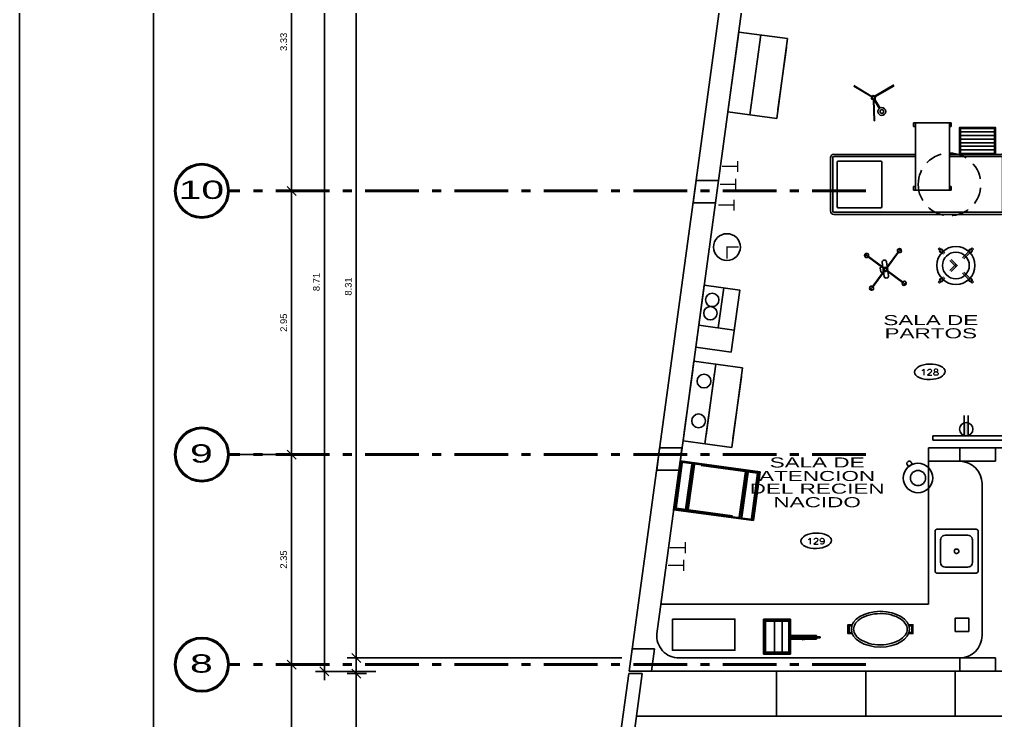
# Model space of a CAD drawing. Header units: millimetres. Extents: x 791 to 2661, y 209 to 602.
# Drawn here: x 1152.32 to 1163.23, y 493.58 to 501.42 of the extents above; entities that cross this region are included whole.
import ezdxf
from ezdxf.enums import TextEntityAlignment as Align

# ---------------------------------------------------------------- set-up
doc = ezdxf.new("R2010")
doc.units = ezdxf.units.MM
doc.header["$LTSCALE"] = 0.1
doc.header["$PDMODE"] = 3
for name, pattern in [('ACAD_ISO10W100', [18, 12, -3, 0, -3]), ('DASHDOT', [1, 0.5, -0.25, 0, -0.25]), ('DASHED', [0.75, 0.5, -0.25]), ('HIDDEN', [9.525, 6.35, -3.175])]:
    doc.linetypes.add(name, pattern=pattern)
for name, color, linetype in [('01-COTAS EJE', 1, 'Continuous'), ('02', 8, 'Continuous'), ('06', 1, 'Continuous'), ('1TEXTO-05', 5, 'Continuous'), ('COLUMNAS', 1, 'Continuous'), ('Equipamiento', 1, 'Continuous'), ('N-AMB', 2, 'Continuous'), ('Pisos', 253, 'Continuous'), ('PLANTAS', 85, 'Continuous'), ('Sanitarios', 1, 'Continuous')]:
    doc.layers.add(name, color=color, linetype=linetype)
doc.layers.add('EJES', color=1, linetype='DASHDOT', lineweight=40)
doc.styles.add('0', font='romans.SHX', dxfattribs={"width": 1.5})
doc.styles.add('ROMANS', font='', dxfattribs={"oblique": 1, "height": 0.075})
doc.styles.get('ROMANS').set_extended_font_data('Arial')
doc.dimstyles.new('COTAS 50', dxfattribs={"dimscale": 2, "dimtxt": 1.5, "dimasz": 0.02, "dimexe": 0.05, "dimexo": 0.05, "dimgap": 0.025, "dimtad": 3, "dimzin": 4, "dimdsep": 46, "dimtxsty": 'ROMANS', "dimblk": 'LLL', "dimcen": 0, "dimdle": 0.18, "dimclrd": 256, "dimclre": 1, "dimclrt": 3, "dimadec": 0, "dimazin": 0, "dimtfac": 1, "dimtix": 1, "dimtofl": 0, "dimtmove": 1, "dimatfit": 3, "dimldrblk": 'OPEN90', "dimfxl": 0.18, "dimtolj": 1, "dimtzin": 0, "dimarcsym": 0})

# ---------------------------------------------------------------- blocks, each defined once
blk = doc.blocks.new('A$C0B1D1412')
for p, q in [((-0.271, 0.219), (-0.272, 0.212)), ((-0.272, 0.212), (-0.271, 0.219)), ((-0.268, 0.225), (-0.271, 0.219)), ((-0.271, 0.219), (-0.268, 0.225)), ((-0.264, 0.23), (-0.268, 0.225)), ((-0.268, 0.225), (-0.264, 0.23)), ((-0.259, 0.234), (-0.264, 0.23)), ((-0.264, 0.23), (-0.259, 0.234)), ((-0.253, 0.237), (-0.259, 0.234)), ((-0.246, 0.237), (-0.253, 0.237)), ((-0.246, 0.237), (0.196, 0.237)), ((0.203, 0.237), (0.196, 0.237)), ((0.209, 0.234), (0.203, 0.237)), ((0.214, 0.23), (0.209, 0.234)), ((0.218, 0.225), (0.214, 0.23)), ((0.221, 0.219), (0.218, 0.225)), ((0.222, 0.212), (0.221, 0.219)), ((-0.272, -0.22), (-0.272, 0.212)), ((-0.272, 0.212), (-0.272, 0.212)), ((-0.272, 0.212), (-0.272, -0.22)), ((-0.201, 0.137), (-0.203, 0.124)), ((-0.203, -0.13), (-0.203, 0.124)), ((-0.203, 0.124), (-0.203, 0.124)), ((-0.196, 0.149), (-0.201, 0.137)), ((-0.188, 0.16), (-0.196, 0.149)), ((-0.177, 0.168), (-0.188, 0.16)), ((-0.165, 0.173), (-0.177, 0.168)), ((-0.152, 0.175), (-0.165, 0.173)), ((-0.152, 0.175), (0.102, 0.175)), ((0.115, 0.173), (0.102, 0.175)), ((0.127, 0.168), (0.115, 0.173)), ((0.138, 0.16), (0.127, 0.168)), ((0.146, 0.149), (0.138, 0.16)), ((0.151, 0.137), (0.146, 0.149)), ((0.153, 0.124), (0.151, 0.137)), ((0.153, 0.124), (0.153, -0.13)), ((0.222, 0.212), (0.222, -0.22)), ((-0.047, 0.009), (-0.05, 0.003)), ((-0.05, 0.003), (-0.05, -0.003)), ((-0.043, 0.015), (-0.047, 0.009)), ((-0.038, 0.019), (-0.043, 0.015)), ((-0.032, 0.021), (-0.038, 0.019)), ((-0.025, 0.022), (-0.032, 0.021)), ((-0.018, 0.021), (-0.025, 0.022)), ((-0.012, 0.019), (-0.018, 0.021)), ((-0.007, 0.015), (-0.012, 0.019)), ((-0.003, 0.009), (-0.007, 0.015)), ((0, 0.003), (-0.003, 0.009)), ((0, -0.003), (0, 0.003)), ((-0.05, -0.003), (-0.05, -0.003)), ((-0.05, -0.003), (-0.05, -0.01)), ((-0.05, -0.01), (-0.047, -0.016)), ((-0.047, -0.016), (-0.043, -0.021)), ((-0.043, -0.021), (-0.038, -0.025)), ((-0.038, -0.025), (-0.032, -0.028)), ((-0.032, -0.028), (-0.025, -0.029)), ((-0.025, -0.029), (-0.018, -0.028)), ((-0.018, -0.028), (-0.012, -0.025)), ((-0.012, -0.025), (-0.007, -0.021)), ((-0.007, -0.021), (-0.003, -0.016)), ((-0.003, -0.016), (0, -0.01)), ((0, -0.01), (0, -0.003)), ((-0.203, -0.13), (-0.201, -0.143)), ((-0.201, -0.143), (-0.196, -0.156)), ((-0.196, -0.156), (-0.188, -0.166)), ((-0.188, -0.166), (-0.177, -0.174)), ((-0.177, -0.174), (-0.165, -0.179)), ((-0.165, -0.179), (-0.152, -0.181)), ((0.102, -0.181), (-0.152, -0.181)), ((0.102, -0.181), (0.115, -0.179)), ((0.115, -0.179), (0.127, -0.174)), ((0.127, -0.174), (0.138, -0.166)), ((0.138, -0.166), (0.146, -0.156)), ((0.146, -0.156), (0.151, -0.143)), ((0.151, -0.143), (0.153, -0.13)), ((0.153, -0.13), (0.153, -0.13)), ((-0.272, -0.22), (-0.271, -0.226)), ((-0.271, -0.226), (-0.268, -0.232)), ((-0.268, -0.232), (-0.264, -0.238)), ((-0.264, -0.238), (-0.259, -0.242)), ((-0.259, -0.242), (-0.253, -0.244)), ((-0.253, -0.244), (-0.246, -0.245)), ((0.196, -0.245), (-0.246, -0.245)), ((0.196, -0.245), (0.203, -0.244)), ((0.203, -0.244), (0.209, -0.242)), ((0.209, -0.242), (0.214, -0.238)), ((0.214, -0.238), (0.218, -0.232)), ((0.218, -0.232), (0.221, -0.226)), ((0.221, -0.226), (0.222, -0.22)), ((0.222, -0.22), (0.222, -0.22))]:
    blk.add_line(p, q)
blk = doc.blocks.new('LLL')
for p, q in [((2.5, 0), (-2.5, 0)), ((0, 2.5), (0, -2.5))]:
    blk.add_line(p, q)
at = {"color": 3}
blk.add_line((-1.25, -1.25), (1.25, 1.25), dxfattribs=at)
at = {"layer": 'Defpoints', "color": 0, "linetype": 'ByBlock'}
blk.add_point((0, 0), dxfattribs=at)
blk.add_point((0, 0), dxfattribs=at)
blk = doc.blocks.new('*D242')
at = {"layer": '01-COTAS EJE', "color": 1, "lineweight": -2, "ltscale": 0.15, "transparency": 16777216}
blk.add_line((1155.358, 494.204), (1155.258, 494.204), dxfattribs=at)
at = {"layer": '01-COTAS EJE', "lineweight": -2, "ltscale": 0.15, "transparency": 16777216}
blk.add_line((1155.358, 492.094), (1155.358, 494.164), dxfattribs=at)
at = {"layer": 'Defpoints', "color": 0, "ltscale": 0.15, "transparency": 16777216}
for p in [(1155.358, 494.204), (1155.458, 494.204), (1155.358, 492.054)]:
    blk.add_point(p, dxfattribs=at)
at = {"layer": '01-COTAS EJE', "lineweight": -2, "ltscale": 0.15, "transparency": 16777216, "xscale": 0.04, "yscale": 0.04, "zscale": 0.04}
for p, rotation in [((1155.358, 494.204), 90), ((1155.358, 492.054), 270)]:
    blk.add_blockref('LLL', p, dxfattribs=dict(at, rotation=rotation))
at = {"layer": '01-COTAS EJE', "color": 3, "ltscale": 0.15, "transparency": 16777216, "insert": (1155.27, 493.129), "char_height": 0.075, "attachment_point": 5, "rotation": 90, "style": 'ROMANS'}
blk.add_mtext('\\A1;2.15', dxfattribs=at)
blk = doc.blocks.new('_OPEN90')
at = {"color": 0, "linetype": 'ByBlock', "ltscale": 0.7}
for p, q in [((0, 0), (-1, 0)), ((-0.5, 0.5), (0, 0)), ((0, 0), (-0.5, -0.5))]:
    blk.add_line(p, q, dxfattribs=at)
blk = doc.blocks.new('*D281')
at = {"layer": '01-COTAS EJE', "color": 1, "lineweight": -2, "ltscale": 0.15, "transparency": 16777216}
for p, q in [((1154.752, 496.554), (1155.458, 496.554)), ((1155.358, 494.204), (1155.258, 494.204))]:
    blk.add_line(p, q, dxfattribs=at)
at = {"layer": '01-COTAS EJE', "lineweight": -2, "ltscale": 0.15, "transparency": 16777216}
blk.add_line((1155.358, 494.244), (1155.358, 496.514), dxfattribs=at)
at = {"layer": 'Defpoints', "color": 0, "ltscale": 0.15, "transparency": 16777216}
for p in [(1154.652, 496.554), (1155.358, 496.554), (1155.458, 494.204)]:
    blk.add_point(p, dxfattribs=at)
at = {"layer": '01-COTAS EJE', "lineweight": -2, "ltscale": 0.15, "transparency": 16777216, "xscale": 0.04, "yscale": 0.04, "zscale": 0.04}
for p, rotation in [((1155.358, 496.554), 90), ((1155.358, 494.204), 270)]:
    blk.add_blockref('LLL', p, dxfattribs=dict(at, rotation=rotation))
at = {"layer": '01-COTAS EJE', "color": 3, "ltscale": 0.15, "transparency": 16777216, "insert": (1155.27, 495.379), "char_height": 0.075, "attachment_point": 5, "rotation": 90, "style": 'ROMANS'}
blk.add_mtext('\\A1;2.35', dxfattribs=at)
blk = doc.blocks.new('*D282')
at = {"layer": '01-COTAS EJE', "lineweight": -2, "ltscale": 0.15, "transparency": 16777216}
blk.add_line((1155.358, 496.594), (1155.358, 499.464), dxfattribs=at)
at = {"layer": '01-COTAS EJE', "color": 1, "lineweight": -2, "ltscale": 0.15, "transparency": 16777216}
blk.add_line((1154.752, 496.554), (1155.458, 496.554), dxfattribs=at)
at = {"layer": 'Defpoints', "color": 0, "ltscale": 0.15, "transparency": 16777216}
for p in [(1155.358, 499.504), (1155.358, 499.504), (1154.652, 496.554)]:
    blk.add_point(p, dxfattribs=at)
at = {"layer": '01-COTAS EJE', "lineweight": -2, "ltscale": 0.15, "transparency": 16777216, "xscale": 0.04, "yscale": 0.04, "zscale": 0.04}
for p, rotation in [((1155.358, 499.504), 90), ((1155.358, 496.554), 270)]:
    blk.add_blockref('LLL', p, dxfattribs=dict(at, rotation=rotation))
at = {"layer": '01-COTAS EJE', "color": 3, "ltscale": 0.15, "transparency": 16777216, "insert": (1155.27, 498.029), "char_height": 0.075, "attachment_point": 5, "rotation": 90, "style": 'ROMANS'}
blk.add_mtext('\\A1;2.95', dxfattribs=at)
blk = doc.blocks.new('*D243')
at = {"layer": '01-COTAS EJE', "lineweight": -2, "ltscale": 0.15, "transparency": 16777216}
blk.add_line((1155.358, 499.544), (1155.358, 502.798), dxfattribs=at)
at = {"layer": 'Defpoints', "color": 0, "ltscale": 0.15, "transparency": 16777216}
for p in [(1155.358, 502.838), (1155.358, 502.838), (1155.358, 499.504)]:
    blk.add_point(p, dxfattribs=at)
at = {"layer": '01-COTAS EJE', "lineweight": -2, "ltscale": 0.15, "transparency": 16777216, "xscale": 0.04, "yscale": 0.04, "zscale": 0.04}
for p, rotation in [((1155.358, 502.838), 90), ((1155.358, 499.504), 270)]:
    blk.add_blockref('LLL', p, dxfattribs=dict(at, rotation=rotation))
at = {"layer": '01-COTAS EJE', "color": 3, "ltscale": 0.15, "transparency": 16777216, "insert": (1155.27, 501.171), "char_height": 0.075, "attachment_point": 5, "rotation": 90, "style": 'ROMANS'}
blk.add_mtext('\\A1;3.33', dxfattribs=at)
blk = doc.blocks.new('*D244')
at = {"layer": '01-COTAS EJE', "color": 1, "lineweight": -2, "ltscale": 0.15, "transparency": 16777216}
for p, q in [((1156.404, 502.838), (1155.625, 502.838)), ((1156.299, 494.129), (1155.625, 494.129))]:
    blk.add_line(p, q, dxfattribs=at)
at = {"layer": '01-COTAS EJE', "lineweight": -2, "ltscale": 0.15, "transparency": 16777216}
blk.add_line((1155.725, 494.169), (1155.725, 502.798), dxfattribs=at)
at = {"layer": 'Defpoints', "color": 0, "ltscale": 0.15, "transparency": 16777216}
for p in [(1155.725, 502.838), (1156.504, 502.838), (1156.399, 494.129)]:
    blk.add_point(p, dxfattribs=at)
at = {"layer": '01-COTAS EJE', "lineweight": -2, "ltscale": 0.15, "transparency": 16777216, "xscale": 0.04, "yscale": 0.04, "zscale": 0.04}
for p, rotation in [((1155.725, 502.838), 90), ((1155.725, 494.129), 270)]:
    blk.add_blockref('LLL', p, dxfattribs=dict(at, rotation=rotation))
at = {"layer": '01-COTAS EJE', "color": 3, "ltscale": 0.15, "transparency": 16777216, "insert": (1155.636, 498.484), "char_height": 0.075, "attachment_point": 5, "rotation": 90, "style": 'ROMANS'}
blk.add_mtext('\\A1;8.71', dxfattribs=at)
blk = doc.blocks.new('*D285')
at = {"layer": '01-COTAS EJE', "color": 1, "lineweight": -2, "ltscale": 0.15, "transparency": 16777216}
for p, q in [((1156.197, 494.104), (1155.982, 494.104)), ((1156.311, 473.058), (1155.982, 473.058))]:
    blk.add_line(p, q, dxfattribs=at)
at = {"layer": '01-COTAS EJE', "lineweight": -2, "ltscale": 0.15, "transparency": 16777216}
blk.add_line((1156.082, 473.098), (1156.082, 494.064), dxfattribs=at)
at = {"layer": 'Defpoints', "color": 0, "ltscale": 0.15, "transparency": 16777216}
for p in [(1156.082, 494.104), (1156.297, 494.104), (1156.411, 473.058)]:
    blk.add_point(p, dxfattribs=at)
at = {"layer": '01-COTAS EJE', "lineweight": -2, "ltscale": 0.15, "transparency": 16777216, "xscale": 0.04, "yscale": 0.04, "zscale": 0.04}
for p, rotation in [((1156.082, 494.104), 90), ((1156.082, 473.058), 270)]:
    blk.add_blockref('LLL', p, dxfattribs=dict(at, rotation=rotation))
at = {"layer": '01-COTAS EJE', "color": 3, "ltscale": 0.15, "transparency": 16777216, "insert": (1155.994, 483.581), "char_height": 0.075, "attachment_point": 5, "rotation": 90, "style": 'ROMANS'}
blk.add_mtext('\\A1;21.05', dxfattribs=at)
blk = doc.blocks.new('*D286')
at = {"layer": '01-COTAS EJE', "color": 1, "lineweight": -2, "ltscale": 0.15, "transparency": 16777216}
for p, q in [((1160.187, 502.588), (1155.982, 502.588)), ((1159.053, 494.279), (1155.982, 494.279))]:
    blk.add_line(p, q, dxfattribs=at)
at = {"layer": '01-COTAS EJE', "lineweight": -2, "ltscale": 0.15, "transparency": 16777216}
blk.add_line((1156.082, 494.319), (1156.082, 502.548), dxfattribs=at)
at = {"layer": 'Defpoints', "color": 0, "ltscale": 0.15, "transparency": 16777216}
for p in [(1156.082, 502.588), (1160.287, 502.588), (1159.153, 494.279)]:
    blk.add_point(p, dxfattribs=at)
at = {"layer": '01-COTAS EJE', "lineweight": -2, "ltscale": 0.15, "transparency": 16777216, "xscale": 0.04, "yscale": 0.04, "zscale": 0.04}
for p, rotation in [((1156.082, 502.588), 90), ((1156.082, 494.279), 270)]:
    blk.add_blockref('LLL', p, dxfattribs=dict(at, rotation=rotation))
at = {"layer": '01-COTAS EJE', "color": 3, "ltscale": 0.15, "transparency": 16777216, "insert": (1155.993, 498.434), "char_height": 0.075, "attachment_point": 5, "rotation": 90, "style": 'ROMANS'}
blk.add_mtext('\\A1;8.31', dxfattribs=at)
blk = doc.blocks.new('MP-3')
for points in [[(-0.315, 0.05), (-0.363, 0.05), (-0.363, -0.05), (-0.315, -0.05)], [(-0.319, 0.037), (-0.351, 0.037), (-0.351, -0.038), (-0.319, -0.038)], [(0.315, 0.05), (0.363, 0.05), (0.363, -0.05), (0.315, -0.05)], [(0.319, 0.037), (0.351, 0.037), (0.351, -0.038), (0.319, -0.038)]]:
    blk.add_lwpolyline(points)
blk.add_ellipse((0, 0), major_axis=(-0.325, 0), ratio=0.615385)
blk.add_open_spline([(-0.3, 0), (-0.3, -0.044), (-0.268, -0.092), (-0.144, -0.161), (-0.055, -0.179), (0.117, -0.169), (0.198, -0.14), (0.294, -0.059), (0.309, -0.012), (0.28, 0.077), (0.23, 0.122), (0.084, 0.175), (-0.01, 0.182), (-0.174, 0.151), (-0.242, 0.113), (-0.292, 0.046), (-0.3, 0.023), (-0.3, 0)], degree=3, knots=[0, 0, 0, 0, 0.835671, 0.835671, 1.671343, 1.671343, 2.507014, 2.507014, 3.342685, 3.342685, 4.178357, 4.178357, 5.014028, 5.014028, 5.849699, 5.849699, 6.283185, 6.283185, 6.283185, 6.283185])
blk = doc.blocks.new('A$C3D365D2C')
at = {"layer": 'Equipamiento'}
blk.add_blockref('MP-3', (0.363, 0.2), dxfattribs=at)
blk = doc.blocks.new('A$C79231AB1')
for p, q in [((0, 0.55), (0.9, 0.55)), ((0, 0), (0, 0.55)), ((0.015, 0.55), (0.015, 0)), ((0.885, 0), (0.885, 0.55)), ((0.9, 0), (0.9, 0.55)), ((0.885, 0.54), (0.015, 0.54)), ((0.025, 0.53), (0.025, 0.02)), ((0.132, 0.53), (0.132, 0.02)), ((0.141, 0.53), (0.141, 0.02)), ((0.154, 0.53), (0.154, 0.02)), ((0.162, 0.53), (0.162, 0.02)), ((0.737, 0.02), (0.737, 0.53)), ((0.746, 0.02), (0.746, 0.53)), ((0.762, 0.02), (0.762, 0.53)), ((0.767, 0.02), (0.767, 0.53)), ((0.875, 0.02), (0.875, 0.53)), ((0, 0), (0.9, 0)), ((0.015, 0.01), (0.885, 0.01))]:
    blk.add_line(p, q)
at = {"linetype": 'HIDDEN'}
for p, q in [((0.875, 0.53), (0.025, 0.53)), ((0.025, 0.02), (0.875, 0.02))]:
    blk.add_line(p, q, dxfattribs=at)
blk = doc.blocks.new('CC-2')
at = {"layer": 'Equipamiento', "color": 6, "rotation": 270}
blk.add_blockref('A$C79231AB1', (-0.581, 1.103), dxfattribs=at)
blk = doc.blocks.new('D-7')
blk.add_lwpolyline([(-0.222, 0.083), (-0.236, 0.104, 0.414214), (-0.271, 0.111), (-0.271, 0.111, 0.414214), (-0.278, 0.076), (-0.264, 0.055)], format="xyb", close=True)
for radius in [0.165, 0.085]:
    blk.add_circle((-0.151, -0.068), radius)
blk = doc.blocks.new('BALANZA-MESA')
at = {"linetype": 'Continuous'}
for p, q in [((0, 0.195), (-0.3, 0.195)), ((-0.3, -0.195), (-0.3, 0.195)), ((-0.01, 0.195), (-0.29, 0.195)), ((-0.29, -0.185), (-0.29, 0.1901)), ((-0.01, 0.185), (-0.29, 0.185)), ((-0.28, -0.175), (-0.28, 0.185)), ((-0.02, 0.175), (-0.28, 0.175)), ((-0.2075, -0.175), (-0.2075, 0.185)), ((-0.1214, -0.175), (-0.1214, 0.185)), ((-0.02, 0.185), (-0.02, -0.175)), ((-0.01, 0.1901), (-0.01, -0.185)), ((0, 0.195), (0, -0.195)), ((-0.5916, 0.0127), (-0.3013, 0.0127)), ((-0.5916, -0.0273), (-0.5916, 0.0127)), ((-0.5716, 0.0027), (-0.3916, 0.0027)), ((-0.5716, -0.0173), (-0.5716, 0.0027)), ((-0.3916, -0.0173), (-0.3916, 0.0027)), ((-0.3013, 0.0127), (-0.3013, -0.0273)), ((-0.6316, -0.0023), (-0.6316, -0.0123)), ((-0.6316, -0.0023), (-0.5916, -0.0023)), ((-0.6316, -0.0123), (-0.5916, -0.0123)), ((-0.5716, -0.0073), (-0.5916, -0.0073)), ((-0.5916, -0.0173), (-0.3013, -0.0173)), ((-0.5916, -0.0173), (-0.3013, -0.0173)), ((-0.5916, -0.0273), (-0.3013, -0.0273)), ((-0.5716, -0.0173), (-0.3916, -0.0173)), ((-0.4555, -0.0353), (-0.4416, -0.0273)), ((-0.4416, -0.0273), (-0.4277, -0.0353)), ((-0.3916, -0.0073), (-0.3013, -0.0073)), ((0, -0.195), (-0.3, -0.195)), ((-0.01, -0.185), (-0.29, -0.185)), ((-0.02, -0.175), (-0.28, -0.175))]:
    blk.add_line(p, q, dxfattribs=at)
blk = doc.blocks.new('W-5')
at = {"layer": 'Equipamiento', "rotation": 180}
blk.add_blockref('BALANZA-MESA', (-0.979, -0.059), dxfattribs=at)
blk = doc.blocks.new('MA-47')
for p, q in [((-0.1, 0.01), (-0.1, 0.39)), ((-0.06, 0.01), (-0.06, 0.39)), ((-0.02, 0.01), (-0.02, 0.39)), ((0.02, 0.01), (0.02, 0.39)), ((0.06, 0.01), (0.06, 0.39)), ((0.1, 0.01), (0.1, 0.39))]:
    blk.add_line(p, q)
for points in [[(0.15, 0.4), (0.15, 0), (-0.15, 0), (-0.15, 0.4)], [(0.14, 0.39), (0.14, 0.01), (-0.14, 0.01), (-0.14, 0.39)]]:
    blk.add_lwpolyline(points, close=True)
blk = doc.blocks.new('A$C43255245')
at = {"layer": 'Equipamiento', "rotation": 90}
blk.add_blockref('MA-47', (0.4, 0.15), dxfattribs=at)
blk = doc.blocks.new('A$C3AFE45D9')
at = {"linetype": 'HIDDEN', "ltscale": 0.3}
blk.add_circle((0.35, 0.35), 0.35, dxfattribs=at)
blk = doc.blocks.new('A$C03E87BDF')
at = {"layer": 'Equipamiento'}
for p, q in [((0.93, 1.024), (0.93, 0.984)), ((0.95, 1.024), (0.93, 1.024)), ((0.93, 0.984), (0.95, 0.984)), ((0.95, 0.271), (0.95, 1.024)), ((0.95, 0.984), (0.95, 1.024)), ((0.95, 1.024), (1.33, 1.024)), ((1.33, 1.024), (1.33, 0.271)), ((1.33, 0.984), (1.33, 1.024)), ((1.33, 1.024), (1.35, 1.024)), ((1.35, 0.984), (1.33, 0.984)), ((1.35, 1.024), (1.35, 0.984)), ((0.037, 0.672), (0.95, 0.672)), ((1.33, 0.672), (1.913, 0.672)), ((0, 0.037), (0, 0.635)), ((0.025, 0.037), (0.025, 0.635)), ((0.037, 0.647), (0.95, 0.647)), ((0.075, 0.087), (0.075, 0.585)), ((0.087, 0.597), (0.563, 0.597)), ((0.575, 0.087), (0.575, 0.585)), ((1.33, 0.647), (1.913, 0.647)), ((1.925, 0.635), (1.925, 0.037)), ((1.95, 0.635), (1.95, 0.037)), ((0.93, 0.271), (0.93, 0.311)), ((0.93, 0.311), (0.95, 0.311)), ((0.95, 0.271), (0.93, 0.271)), ((0.95, 0.311), (0.95, 0.271)), ((1.33, 0.271), (0.95, 0.271)), ((1.35, 0.311), (1.33, 0.311)), ((1.33, 0.311), (1.33, 0.271)), ((1.33, 0.271), (1.35, 0.271)), ((1.35, 0.271), (1.35, 0.311)), ((1.913, 0.025), (0.037, 0.025)), ((0.563, 0.075), (0.087, 0.075)), ((1.913, 0), (0.037, 0))]:
    blk.add_line(p, q, dxfattribs=at)
for centre, radius, start, end in [((0.037, 0.635), 0.0375, 90, 180), ((1.913, 0.635), 0.0375, 0, 90), ((0.037, 0.635), 0.0125, 90, 180), ((0.087, 0.585), 0.0125, 90, 180), ((0.563, 0.585), 0.0125, 360, 90), ((1.913, 0.635), 0.0125, 0, 90), ((0.037, 0.037), 0.0375, 180, 270), ((0.037, 0.037), 0.0125, 180, 270), ((0.087, 0.087), 0.0125, 180, 270), ((0.563, 0.087), 0.0125, 270, 360), ((1.913, 0.037), 0.0125, 270, 0), ((1.913, 0.037), 0.0375, 270, 0)]:
    blk.add_arc(centre, radius, start, end, dxfattribs=at)
blk = doc.blocks.new('D-2')
for p, q in [((-0.196, 0.183), (-0.157, 0.144)), ((-0.183, 0.196), (-0.144, 0.157)), ((0.144, 0.157), (0.183, 0.196)), ((0.159, 0.146), (0.196, 0.183)), ((-0.196, -0.183), (-0.157, -0.144)), ((-0.183, -0.196), (-0.144, -0.157)), ((0.144, -0.157), (0.183, -0.196)), ((0.159, -0.146), (0.196, -0.183))]:
    blk.add_line(p, q)
at = {"linetype": 'DASHED'}
for p, q in [((0.144, 0.157), (-0.157, -0.144)), ((0.144, -0.157), (-0.157, 0.144)), ((0.159, -0.146), (-0.142, 0.155)), ((0.159, 0.146), (-0.142, -0.155))]:
    blk.add_line(p, q, dxfattribs=at)
for centre, radius in [((0, 0), 0.213), ((-0.164, 0.164), 0.0186), ((0, 0), 0.15), ((0.164, 0.164), 0.0186), ((-0.164, -0.164), 0.0186), ((0.164, -0.164), 0.0186)]:
    blk.add_circle(centre, radius)
for start, end in [(133.0124, 136.9876), (43.0124, 46.9876), (223.0124, 226.9876), (313.0124, 316.9876)]:
    blk.add_arc((0, 0), 0.269, start, end)
blk = doc.blocks.new('EM-4')
for p, q in [((-0.141, 0.232), (-0.182, 0.203)), ((-0.154, 0.203), (-0.15, 0.206)), ((-0.015, 0.015), (-0.154, 0.203)), ((-0.011, 0.018), (-0.15, 0.206)), ((0.015, 0.015), (0.203, 0.154)), ((0.018, 0.011), (0.206, 0.15)), ((0.232, 0.141), (0.203, 0.182)), ((0.203, 0.154), (0.206, 0.15)), ((-0.023, 0.009), (-0.025, -0.001)), ((-0.001, 0.025), (-0.023, 0.009)), ((0.009, 0.023), (-0.001, 0.025)), ((0.019, 0.009), (0.009, 0.023)), ((0.019, 0.009), (0.025, 0.001)), ((0.023, -0.009), (0.025, 0.001)), ((-0.018, -0.011), (-0.206, -0.15)), ((-0.015, -0.015), (-0.203, -0.154)), ((-0.025, -0.001), (-0.009, -0.023)), ((0.001, -0.025), (-0.009, -0.023)), ((0.001, -0.025), (0.023, -0.009)), ((0.011, -0.018), (0.15, -0.206)), ((0.015, -0.015), (0.154, -0.203)), ((-0.232, -0.141), (-0.203, -0.182)), ((-0.203, -0.154), (-0.206, -0.15)), ((0.141, -0.232), (0.182, -0.203)), ((0.154, -0.203), (0.15, -0.206))]:
    blk.add_line(p, q)
for points in [[(-0.05, -0.027), (-0.04, -0.028, 0.414214), (-0.029, -0.02), (-0.023, 0.02, 0.414214), (-0.032, 0.031), (-0.042, 0.033, 0.414214), (-0.053, 0.024), (-0.059, -0.015, 0.414214)], [(-0.02, -0.102), (-0.011, -0.103, 0.414214), (0.012, -0.086), (0.035, 0.072, 0.414214), (0.018, 0.095), (0.008, 0.096, 0.414214), (-0.015, 0.079), (-0.037, -0.079, 0.414214)]]:
    blk.add_lwpolyline(points, format="xyb", close=True)
blk.add_circle((0, 0), 0.0155)
for centre, radius, start, end in [((-0.158, 0.213), 0.02, 50.9829, 201.8628), ((-0.158, 0.213), 0.025, 312.1777, 48.0251), ((-0.158, 0.213), 0.025, 204.8207, 300.6994), ((0.213, 0.158), 0.025, 114.8207, 210.6994), ((0.213, 0.158), 0.025, 222.1777, 318.0251), ((0.213, 0.158), 0.02, 320.9829, 111.8628), ((-0.213, -0.158), 0.02, 140.9829, 291.8628), ((-0.213, -0.158), 0.025, 42.1777, 138.0251), ((-0.213, -0.158), 0.025, 294.8207, 30.6994), ((0.158, -0.213), 0.025, 132.1777, 228.0251), ((0.158, -0.213), 0.025, 24.8207, 120.6994), ((0.158, -0.213), 0.02, 230.9829, 21.8628)]:
    blk.add_arc(centre, radius, start, end)
blk = doc.blocks.new('A$C05973EBA')
at = {"layer": 'Equipamiento', "color": 2}
blk.add_blockref('EM-4', (0.233, 0.233), dxfattribs=at)
blk = doc.blocks.new('D-9')
at = {"layer": 'Equipamiento', "linetype": 'Continuous'}
for p, q in [((0.021, -0.088), (0.016, -0.09)), ((0.091, -0.313), (0.016, -0.09)), ((0.095, -0.31), (0.021, -0.088)), ((0.097, -0.317), (0.119, -0.194)), ((0.107, -0.319), (0.129, -0.196)), ((0.136, -0.112), (0.136, -0.111)), ((0.146, -0.113), (0.146, -0.113)), ((0.075, -0.334), (0.076, -0.324)), ((0.076, -0.324), (0.099, -0.308)), ((0.109, -0.31), (0.124, -0.332)), ((0.085, -0.348), (-0.061, -0.533)), ((0.088, -0.352), (-0.057, -0.536)), ((0.085, -0.348), (0.075, -0.334)), ((0.085, -0.348), (0.09, -0.356)), ((0.1, -0.358), (0.09, -0.356)), ((0.123, -0.342), (0.1, -0.358)), ((0.123, -0.342), (0.124, -0.332)), ((0.125, -0.346), (0.362, -0.387)), ((0.127, -0.336), (0.364, -0.377))]:
    blk.add_line(p, q, dxfattribs=at)
for centre, radius in [((0.133, -0.156), 0.0439), ((0.134, -0.155), 0.0213), ((0.1, -0.333), 0.0155)]:
    blk.add_circle(centre, radius, dxfattribs=at)
blk = doc.blocks.new('N-2')
at = {"layer": 'Equipamiento'}
blk.add_lwpolyline([(0.307, -0.151), (0.357, -0.151), (0.357, 0.649), (0.307, 0.649)], close=True, dxfattribs=at)
blk = doc.blocks.new('TOM-2')
blk.add_hatch(color=256).paths.add_polyline_path([(-0.013, -0.023, 0.076321), (-0.01, 0, 0.076321), (-0.013, 0.022), (-0.157, 0.022, 0.076321), (-0.16, 0, 0.076321), (-0.157, -0.023)])
for p, q in [((-0.013, 0.022), (-0.237, 0.022)), ((-0.013, -0.023), (-0.237, -0.023))]:
    blk.add_line(p, q)
blk.add_circle((-0.085, 0), 0.075)
blk = doc.blocks.new('TOA')
at = {"layer": 'Equipamiento', "rotation": 270}
blk.add_blockref('TOM-2', (0.042, -0.375), dxfattribs=at)
blk = doc.blocks.new('A$C526216D4')
at = {"layer": 'Equipamiento', "xscale": -1}
blk.add_blockref('TOA', (0.092, 0.365), dxfattribs=at)
blk = doc.blocks.new('O-20')
at = {"const_width": 0.015}
blk.add_lwpolyline([(0.13, 0), (0.001, 0), (0.001, 0.13)], dxfattribs=at)
blk.add_circle((0, 0), 0.15)
blk = doc.blocks.new('A$C3FA5206A')
at = {"layer": 'Equipamiento'}
blk.add_blockref('O-20', (0.15, 0.15), dxfattribs=at)
blk = doc.blocks.new('CC-1')
for p, q in [((0.976, -0.133), (0.076, -0.133)), ((0.076, -0.133), (0.076, -0.683)), ((0.876, -0.133), (0.176, -0.133)), ((0.976, -0.683), (0.976, -0.133)), ((0.976, -0.436), (0.076, -0.436)), ((0.876, -0.436), (0.176, -0.436)), ((0.076, -0.683), (0.976, -0.683)), ((0.176, -0.683), (0.876, -0.683))]:
    blk.add_line(p, q)
at = {"layer": 'Equipamiento', "color": 2}
for centre in [(0.281, -0.541), (0.731, -0.541)]:
    blk.add_circle(centre, 0.0774, dxfattribs=at)
blk = doc.blocks.new('A$C7AB06459')
at = {"layer": 'Equipamiento', "color": 2}
blk.add_blockref('CC-1', (-0.076, 0.683), dxfattribs=at)
blk = doc.blocks.new('EM-20')
for p, q in [((-0.1, 0.2), (-0.1, -0.2)), ((-0.1, -0.02), (0.35, -0.02))]:
    blk.add_line(p, q)
blk.add_lwpolyline([(-0.35, -0.2), (0.35, -0.2), (0.35, 0.2), (-0.35, 0.2)], close=True)
for centre in [(0.05, 0.09), (0.2, 0.09)]:
    blk.add_circle(centre, 0.075)

msp = doc.modelspace()

# ---------------------------------------------------------------- hatches: boundary and pattern name
at = {"layer": 'PLANTAS'}
h = msp.add_hatch(dxfattribs=at)
h.set_pattern_fill('AR-SAND', color=256, scale=0.005, angle=90, style=0)
h.set_pattern_definition([(127.5, (1405.35437, 527.95679), (-0.24470662, -0.00800016), [0, -0.19304, 0, -0.2159, 0, -0.206375]), (97.5, (1405.35437, 527.9568), (-0.35841255, 0.22476164), [0, -0.10414, 0, -0.17399, 0, -0.066675]), (57.5, (1405.35437, 527.80058), (-0.0007186, 0.39549619), [0, -0.0635, 0, -0.2286, 0, -0.29845]), (47.5, (1405.35437, 527.80058), (-0.11146466, 0.38177823), [0, -0.03175, 0, -0.14986, 0, -0.17145])])
h.paths.add_polyline_path([(1165.6464, 493.4941), (1159.1977, 493.4941), (1160.8007, 482.7721)])
h.paths.add_polyline_path([(1161.5351, 485.9583, -1), (1161.4036, 485.9583, -1)], flags=16)
h.paths.add_polyline_path([(1161.4694, 485.9912, -0.4142136), (1161.5022, 485.9583), (1161.4694, 485.9583), (1161.4694, 485.9254, -0.4142136), (1161.4365, 485.9583), (1161.4694, 485.9583)], flags=0)
h.paths.add_polyline_path([(1167.1464, 488.2441), (1165.6464, 488.2441), (1165.6464, 493.4941), (1160.8007, 482.7721), (1162.2464, 473.1027), (1162.2464, 484.7141), (1167.1464, 484.7141)])
h.paths.add_polyline_path([(1159.1977, 493.4941), (1156.4106, 473.0579), (1160.8007, 482.7721)])
h.paths.add_polyline_path([(1160.8007, 482.7721), (1156.4106, 473.0579), (1162.2464, 473.1027)])
h.paths.add_polyline_path([(1161.494, 493.6335), (1162.954, 493.6335), (1162.954, 493.5414), (1161.494, 493.5414)], flags=9)
h.paths.add_polyline_path([(1161.5172, 485.9836), (1162.1199, 485.9836), (1162.1199, 486.0766), (1161.5172, 486.0766)], flags=24)
h.paths.add_polyline_path([(1161.3626, 486.0948), (1162.3279, 486.0948), (1162.3279, 486.2664), (1161.3626, 486.2664)], flags=24)
h.paths.add_polyline_path([(1163.957, 484.9983), (1165.4171, 484.9983), (1165.4171, 484.9062), (1163.957, 484.9062)], flags=24)
h.paths.add_polyline_path([(1166.8792, 486.0421), (1166.8792, 487.5021), (1166.9713, 487.5021), (1166.9713, 486.0421)], flags=24)
h.paths.add_polyline_path([(1161.9669, 477.8314), (1161.9669, 479.2914), (1162.059, 479.2914), (1162.059, 477.8314)], flags=24)

# ---------------------------------------------------------------- linework, layer by layer
msp.add_lwpolyline([(1212.3155, 462.604), (1212.3155, 508.304), (1152.3155, 508.304), (1152.3155, 462.604)], close=True)
at = {"layer": '02'}
for p, q in [((1162.4814, 494.8791), (1162.4814, 496.4791)), ((1159.4876, 494.8791), (1162.4814, 494.8791))]:
    msp.add_line(p, q, dxfattribs=at)
at = {"layer": '06'}
for p, q in [((1160.3208, 502.8384), (1159.133, 494.1291)), ((1160.3208, 502.8384), (1159.133, 494.1291)), ((1160.3208, 502.8384), (1159.133, 494.1291)), ((1160.5101, 502.3766), (1159.4426, 494.5498)), ((1162.4814, 496.4791), (1162.4814, 496.6291)), ((1162.4814, 496.6291), (1165.1814, 496.6291)), ((1162.8314, 496.4791), (1162.4814, 496.4791)), ((1163.0814, 496.2291), (1163.0814, 494.5291)), ((1159.6918, 494.2791), (1162.8314, 494.2791)), ((1159.1295, 494.1041), (1156.2385, 472.9066)), ((1159.2809, 494.1041), (1156.4106, 473.0579)), ((1159.1295, 494.1041), (1159.2809, 494.1041)), ((1159.133, 494.1291), (1166.2814, 494.1291))]:
    msp.add_line(p, q, dxfattribs=at)
at = {"layer": '06', "color": 6}
msp.add_lwpolyline([(1210.8155, 464.104), (1210.8155, 506.804), (1153.8155, 506.804), (1153.8155, 464.104)], close=True, dxfattribs=at)
at = {"layer": '06'}
for centre, start, end in [((1162.8314, 496.2291), 0, 90), ((1159.6918, 494.5291), 175.26479, 270), ((1162.8314, 494.5291), 270, 0)]:
    msp.add_arc(centre, 0.25, start, end, dxfattribs=at)
at = {"layer": 'COLUMNAS', "ltscale": 0.15}
for points in [[(1159.8501, 499.3703), (1160.1001, 499.3703), (1160.1319, 499.6203), (1159.8819, 499.6203)], [(1159.4421, 496.3791), (1159.6921, 496.3791), (1159.7239, 496.6291), (1159.4739, 496.6291)], [(1163.2314, 496.4791), (1163.2314, 496.6291), (1162.8314, 496.6291), (1162.8314, 496.4791)], [(1159.133, 494.1291), (1159.383, 494.1291), (1159.417, 494.3791), (1159.167, 494.3791)], [(1163.2314, 494.1291), (1163.2314, 494.2791), (1162.8314, 494.2791), (1162.8314, 494.1291)]]:
    msp.add_lwpolyline(points, close=True, dxfattribs=at)
at = {"layer": 'EJES', "linetype": 'ACAD_ISO10W100', "ltscale": 0.5}
for p, q in [((1161.7814, 499.5041), (1154.6523, 499.5041)), ((1161.7814, 496.5541), (1154.6523, 496.5541)), ((1161.7814, 494.2041), (1154.6523, 494.2041))]:
    msp.add_line(p, q, dxfattribs=at)
at = {"layer": 'EJES', "color": 2, "linetype": 'Continuous'}
for centre in [(1154.3547, 499.5041), (1154.3547, 496.5541), (1154.3547, 494.2041)]:
    msp.add_circle(centre, 0.2976, dxfattribs=at)
at = {"layer": 'Equipamiento'}
for p, q in [((1160.2392, 500.3903), (1160.3608, 501.282)), ((1160.9058, 501.2077), (1160.3608, 501.282)), ((1160.4841, 500.3569), (1160.6057, 501.2486)), ((1160.7841, 500.316), (1160.9058, 501.2077)), ((1160.7977, 500.415), (1160.8923, 501.1086)), ((1160.2392, 500.3903), (1160.7841, 500.316))]:
    msp.add_line(p, q, dxfattribs=at)
at = {"layer": 'Equipamiento', "const_width": 0.015}
for points in [[(1160.3475, 499.8399), (1160.3475, 499.7149)], [(1160.1725, 499.7774), (1160.3475, 499.7774)], [(1160.3266, 499.64), (1160.3266, 499.515)], [(1160.1516, 499.5775), (1160.3266, 499.5775)], [(1160.3074, 499.4078), (1160.3074, 499.2828)], [(1160.1324, 499.3453), (1160.3074, 499.3453)], [(1159.7616, 495.576), (1159.7616, 495.451)], [(1159.5866, 495.5135), (1159.7616, 495.5135)], [(1159.7452, 495.3775), (1159.7452, 495.2525)], [(1159.5702, 495.315), (1159.7452, 495.315)]]:
    msp.add_lwpolyline(points, dxfattribs=at)
at = {"layer": 'Equipamiento'}
for points in [[(1159.6171, 494.7141), (1160.3171, 494.7141), (1160.3171, 494.3641), (1159.6171, 494.3641)], [(1162.9323, 494.5753), (1162.9323, 494.7253), (1162.7823, 494.7253), (1162.7823, 494.5753)]]:
    msp.add_lwpolyline(points, close=True, dxfattribs=at)
at = {"layer": 'N-AMB', "ltscale": 0.5, "extrusion": (0, 0, -1)}
for centre in [(1162.4969, 497.4801), (1161.2257, 495.5899)]:
    msp.add_ellipse(centre, major_axis=(-0.1707, -0.0044), ratio=0.5069872, dxfattribs=at)
at = {"layer": 'Pisos'}
for p, q in [((1160.7814, 493.6291), (1160.7814, 494.1291)), ((1161.7814, 493.6291), (1161.7814, 494.1291)), ((1162.7814, 493.6291), (1162.7814, 494.1291)), ((1159.2161, 493.6291), (1165.7814, 493.6291))]:
    msp.add_line(p, q, dxfattribs=at)

# ---------------------------------------------------------------- block references
at = {"layer": '1TEXTO-05', "rotation": 262.2336718219253}
msp.add_blockref('A$C7AB06459', (1159.8585, 497.5992), dxfattribs=at)
at = {"layer": '1TEXTO-05', "xscale": -1, "rotation": 180}
msp.add_blockref('W-5', (1161.6173, 494.4582), dxfattribs=at)
at = {"layer": '1TEXTO-05', "xscale": -1}
msp.add_blockref('A$C3D365D2C', (1162.3073, 494.4006), dxfattribs=at)
at = {"layer": 'Equipamiento', "xscale": -1}
for name, p, rotation in [('D-9', (1161.89, 500.1999), 200.5392667234553), ('A$C3AFE45D9', (1162.3673, 499.9268), 180), ('A$C3FA5206A', (1160.0777, 499.0255), 180), ('A$C05973EBA', (1161.7679, 498.8587), 180), ('D-2', (1162.7884, 498.6698), 180), ('D-7', (1162.2395, 496.1836), 65.09566331293377)]:
    msp.add_blockref(name, p, dxfattribs=dict(at, rotation=rotation))
at = {"layer": 'Equipamiento'}
for name, p in [('A$C03E87BDF', (1161.3857, 499.2412)), ('A$C526216D4', (1162.854, 496.7633))]:
    msp.add_blockref(name, p, dxfattribs=at)
for name, p, rotation in [('A$C43255245', (1163.2298, 500.2137), 180), ('EM-20', (1160.1251, 498.074), 82.23367182192533), ('N-2', (1162.6821, 497.0725), 270), ('CC-2', (1160.8032, 496.3641), 82.23367182191069)]:
    msp.add_blockref(name, p, dxfattribs=dict(at, rotation=rotation))
at = {"layer": 'Sanitarios', "rotation": 89.99999999999999}
msp.add_blockref('A$C0B1D1412', (1162.7924, 495.4977), dxfattribs=at)

# ---------------------------------------------------------------- texts
at = {"layer": '1TEXTO-05', "style": 'ROMANS', "width": 1.6}
for s, p in [('SALA DE', (1162.5077, 498.0022)), ('PARTOS', (1162.5077, 497.8547)), ('SALA DE', (1161.2365, 496.4097)), ('ATENCION', (1161.2365, 496.2583)), ('DEL RECIEN', (1161.2365, 496.1168)), ('NACIDO', (1161.2365, 495.9653))]:
    msp.add_text(s, height=0.1125, dxfattribs=at).set_placement(p, align=Align.CENTER)
at = {"layer": 'EJES', "color": 3, "style": 'ROMANS', "width": 1.6}
for s, p in [('10', (1154.3496, 499.4144)), ('9', (1154.3496, 496.4644)), ('8', (1154.3496, 494.1144))]:
    msp.add_text(s, height=0.2046, dxfattribs=at).set_placement(p, align=Align.CENTER)
at = {"layer": 'N-AMB', "color": 3, "ltscale": 0.5, "style": '0', "width": 1.2}
for s, p in [('128', (1162.4962, 497.4747)), ('129', (1161.2251, 495.5846))]:
    msp.add_text(s, height=0.06743, dxfattribs=at).set_placement(p, align=Align.MIDDLE)

# ---------------------------------------------------------------- dimensions: what is measured, and where the dimension line sits
at = {"layer": '01-COTAS EJE', "ltscale": 0.15}
for base, p1, p2, picture, middle in [((1155.3583, 502.8384), (1155.3583, 499.5041), (1155.3583, 502.8384), '*D243', (1155.27, 501.1713)), ((1155.7247, 502.8384), (1156.3989, 494.1291), (1156.5037, 502.8384), '*D244', (1155.6364, 498.4838)), ((1156.0818, 502.5881), (1159.1534, 494.2791), (1160.2866, 502.5881), '*D286', (1155.9935, 498.4336)), ((1155.3583, 499.5041), (1154.6523, 496.5541), (1155.3583, 499.5041), '*D282', (1155.27, 498.0291)), ((1155.3583, 496.5541), (1155.4583, 494.2041), (1154.6523, 496.5541), '*D281', (1155.27, 495.3791)), ((1155.3583, 494.2041), (1155.3583, 492.0541), (1155.4583, 494.2041), '*D242', (1155.27, 493.1291)), ((1156.0818, 494.1041), (1156.4106, 473.0579), (1156.297, 494.1041), '*D285', (1155.9935, 483.581))]:
    dim = msp.add_linear_dim(base=base, p1=p1, p2=p2, angle=90, dimstyle='COTAS 50', dxfattribs=at)
    dim.commit()
    dim.dimension.update_dxf_attribs({"geometry": picture, "text_midpoint": middle})

doc.saveas('drawing.dxf')
